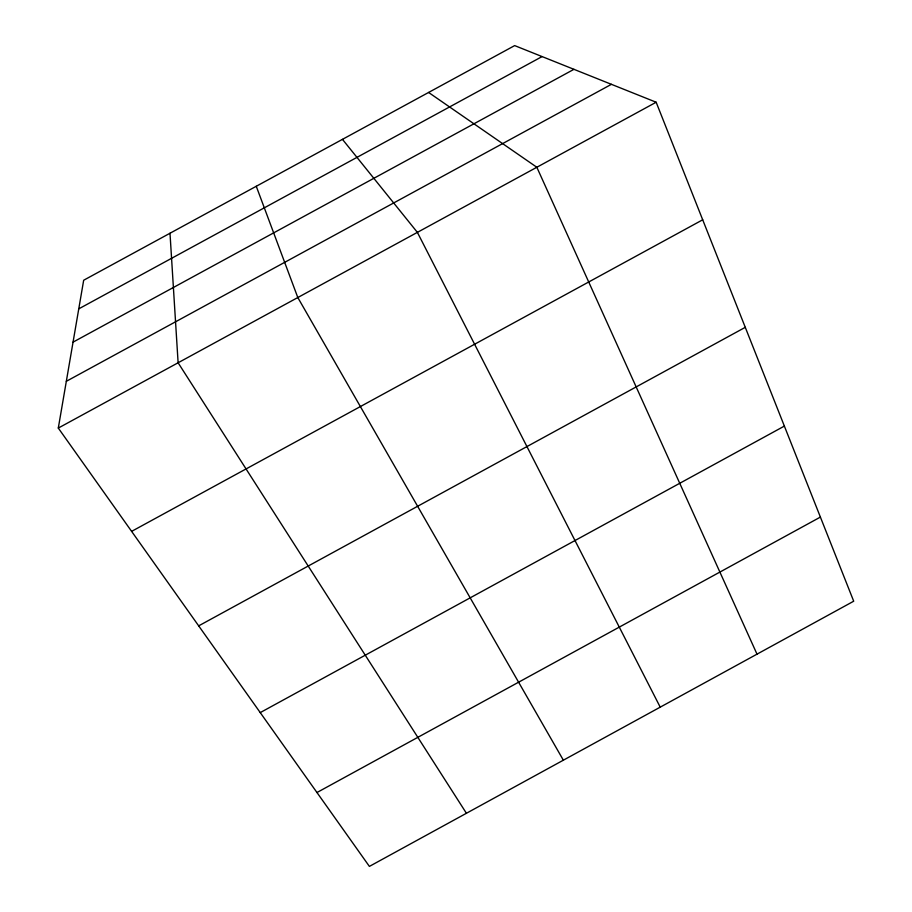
<?xml version="1.0" encoding="UTF-8"?>
<svg xmlns="http://www.w3.org/2000/svg" width="912" height="912" viewBox="0 0 912 912"><rect width="100%" height="100%" fill="white"/><g stroke="black" fill="none" stroke-linecap="round" stroke-linejoin="round"><path stroke-width="1.37" d="M58.3 428.07L83.676 280.235L514.664 45.6L656.161 102.235L853.7 601.213L369.394 866.4L58.3 428.07L656.161 102.235M131.613 531.377L702.707 219.792M198.679 625.86L745.286 327.328M260.251 712.603L784.377 426.086M316.966 792.528L820.401 517.081M78.763 308.86L542.081 56.578M73.051 342.137L573.944 69.323M66.325 381.307L611.428 84.326M428.594 92.454L536.837 167.261L757.006 654.155M342.456 139.354L417.377 232.366L660.22 707.153M466.42 813.276L178.114 362.771L169.997 233.244M563.365 760.198L297.802 297.529L256.261 186.276"/></g></svg>
